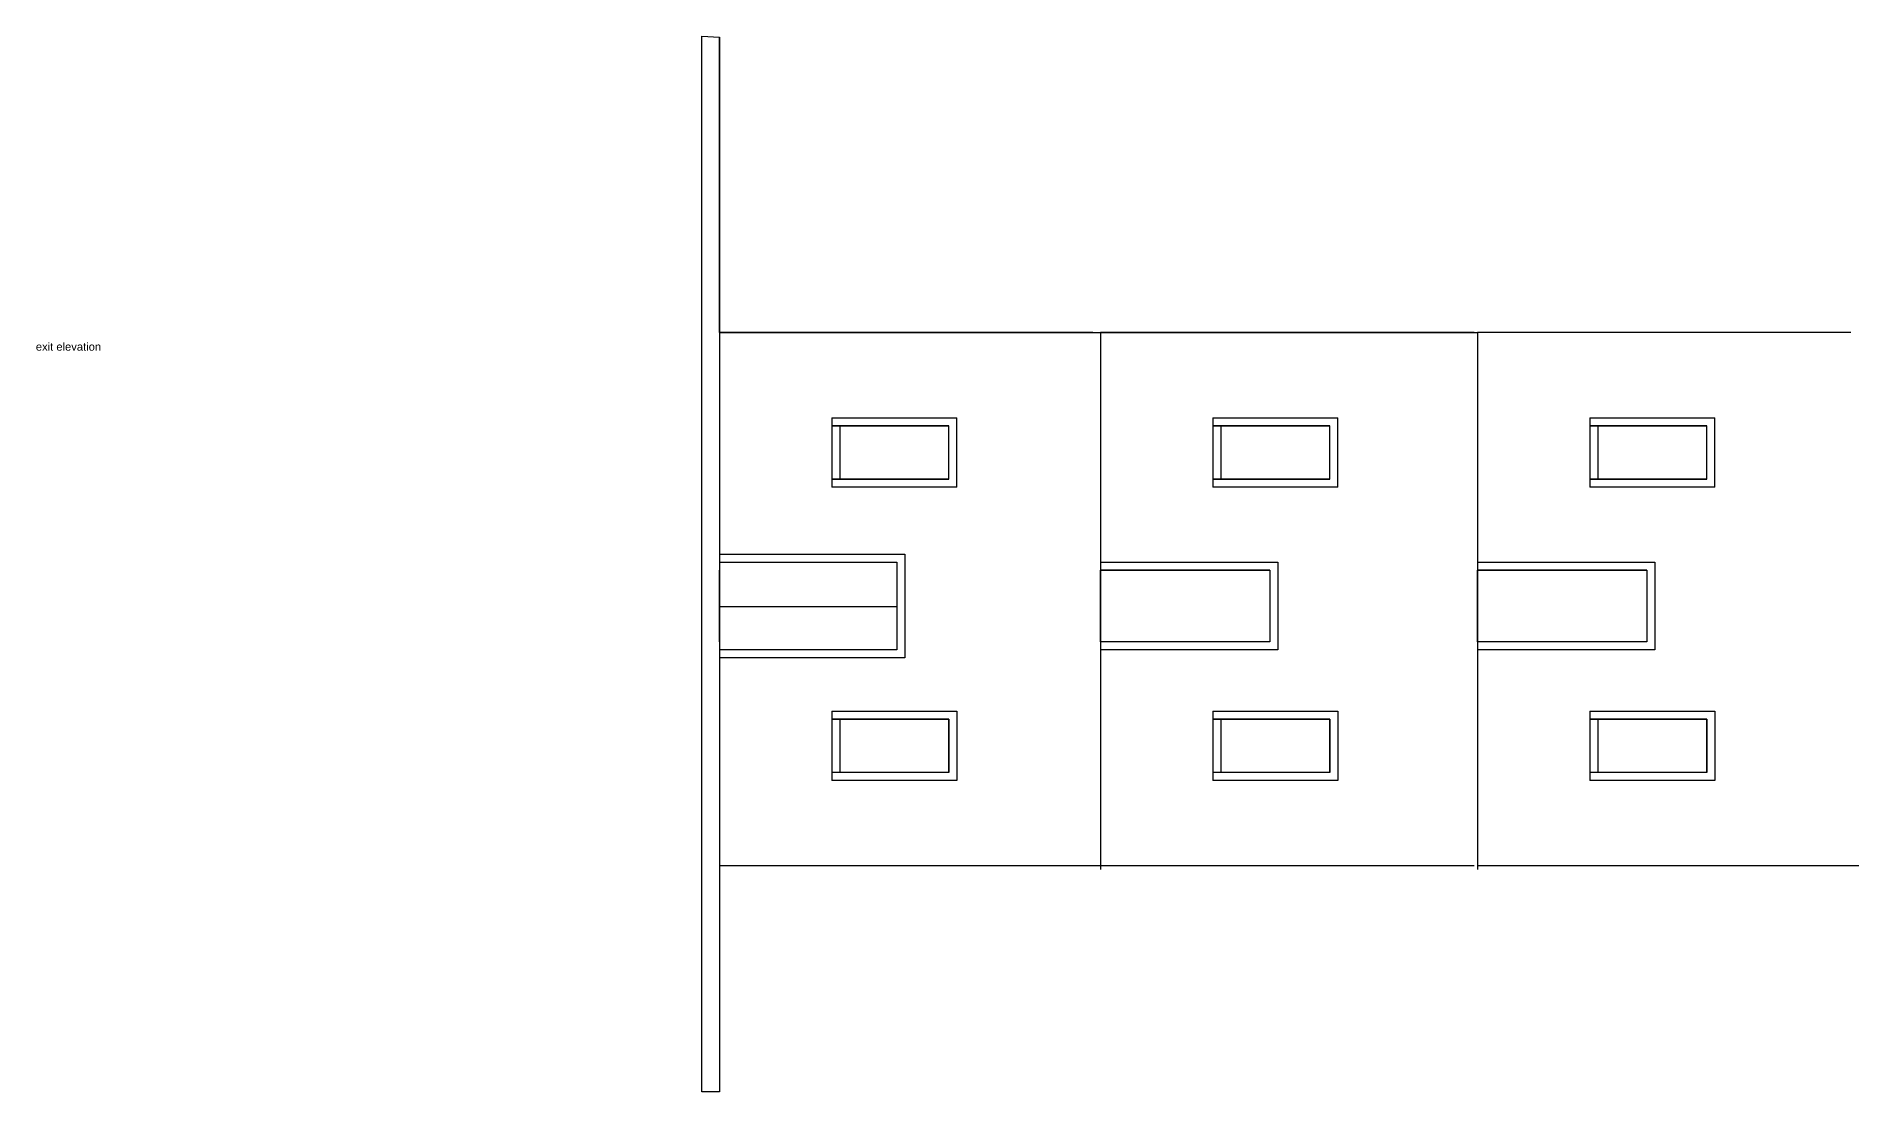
# Model space of a CAD drawing. Header units: millimetres. Extents: x -45491 to 454665, y -283075 to 218718.
# Drawn here: x -45491 to 22572, y 140557 to 180123 of the extents above; entities that cross this region are included whole.
import ezdxf

# ---------------------------------------------------------------- set-up
doc = ezdxf.new("R2010")
doc.units = ezdxf.units.MM
for name, color, linetype in [('A-DOOR', 3, 'Continuous'), ('A-TEXT', 7, 'Continuous'), ('A-WALL', 1, 'Continuous'), ('A-WINDOW', 4, 'Continuous')]:
    doc.layers.add(name, color=color, linetype=linetype)
doc.styles.get("Standard").update_dxf_attribs({"font": 'arial.ttf'})

msp = doc.modelspace()

# ---------------------------------------------------------------- linework, layer by layer
at = {"layer": 'A-DOOR'}
for p, q in [((-19878, 160704), (-12931, 160704)), ((-12931, 160704), (-12931, 156820)), ((-19878, 160404), (-13231, 160404)), ((-19878, 157420), (-19878, 160104)), ((-13231, 160404), (-13231, 157120)), ((-5587, 160404), (1060, 160404)), ((-5587, 160104), (760, 160104)), ((-5587, 157420), (-5587, 160104)), ((760, 160104), (760, 157420)), ((1060, 160404), (1060, 157120)), ((8543, 160404), (15190, 160404)), ((8543, 160104), (14890, 160104)), ((8543, 157420), (8543, 160104)), ((14890, 160104), (14890, 157420)), ((15190, 160404), (15190, 157120)), ((-19878, 158750), (-13231, 158750)), ((760, 157420), (-5587, 157420)), ((14890, 157420), (8543, 157420)), ((-13231, 157120), (-19878, 157120)), ((-12931, 156820), (-19878, 156820)), ((1060, 157120), (-5587, 157120)), ((15190, 157120), (8543, 157120))]:
    msp.add_line(p, q, dxfattribs=at)
at = {"layer": 'A-WALL'}
for p, q in [((-20539, 140557), (-20539, 180123)), ((-20539, 180123), (-19878, 180085)), ((-19878, 169018), (-19878, 180085)), ((-19878, 180085), (-19878, 140557)), ((-5878, 169018), (-19878, 169018)), ((-5878, 169018), (-19878, 169018)), ((-19878, 169018), (-19878, 148884)), ((-19878, 169018), (8543, 169018)), ((8413, 169018), (-5587, 169018)), ((8413, 169018), (-5587, 169018)), ((-5587, 169018), (-5587, 148884)), ((22543, 169018), (8543, 169018)), ((22543, 169018), (8543, 169018)), ((8543, 169018), (8543, 148884)), ((-11283, 165518), (-15669, 165518)), ((3008, 165518), (-1378, 165518)), ((17137, 165518), (12751, 165518)), ((-15669, 163518), (-11283, 163518)), ((-1378, 163518), (3008, 163518)), ((12751, 163518), (17137, 163518)), ((760, 160104), (-5587, 160104)), ((14890, 160104), (8543, 160104)), ((760, 157420), (-5587, 157420)), ((14890, 157420), (8543, 157420)), ((-11283, 154521), (-15669, 154521)), ((3008, 154521), (-1378, 154521)), ((17137, 154521), (12751, 154521)), ((-11283, 152518), (-15669, 152518)), ((3008, 152518), (-1378, 152518)), ((17137, 152518), (12751, 152518)), ((-5878, 149018), (-19878, 149018)), ((8413, 149018), (-19878, 149018)), ((8413, 149018), (-5587, 149018)), ((22543, 149018), (8543, 149018)), ((65317, 149018), (22543, 149018)), ((-19878, 140557), (-20539, 140557)), ((-19878, 140557), (-19878, 140557))]:
    msp.add_line(p, q, dxfattribs=at)
at = {"layer": 'A-WINDOW'}
for p, q in [((-15669, 165818), (-10983, 165818)), ((-15669, 165818), (-15669, 163218)), ((-15669, 165518), (-11283, 165518)), ((-15369, 165518), (-15369, 163518)), ((-11283, 163518), (-11283, 165518)), ((-10983, 163218), (-10983, 165818)), ((-1378, 165818), (3308, 165818)), ((-1378, 165818), (-1378, 163218)), ((-1378, 165518), (3008, 165518)), ((-1078, 165518), (-1078, 163518)), ((3008, 163518), (3008, 165518)), ((3308, 163218), (3308, 165818)), ((12751, 165818), (17437, 165818)), ((12751, 165818), (12751, 163218)), ((12751, 165518), (17137, 165518)), ((13051, 165518), (13051, 163518)), ((17137, 163518), (17137, 165518)), ((17437, 163218), (17437, 165818)), ((-12270, 163518), (-15669, 163518)), ((-11283, 163518), (-12270, 163518)), ((2021, 163518), (-1378, 163518)), ((3008, 163518), (2021, 163518)), ((16151, 163518), (12751, 163518)), ((17137, 163518), (16151, 163518)), ((-10983, 163218), (-15669, 163218)), ((-11283, 163218), (-12270, 163218)), ((3308, 163218), (-1378, 163218)), ((3008, 163218), (2021, 163218)), ((17437, 163218), (12751, 163218)), ((17137, 163218), (16151, 163218)), ((-15669, 154821), (-15669, 152218)), ((-15669, 154821), (-10983, 154821)), ((-15669, 154521), (-11283, 154521)), ((-15369, 154521), (-15369, 152518)), ((-11283, 152518), (-11283, 154521)), ((-11283, 154521), (-11283, 152518)), ((-10983, 154821), (-10983, 152218)), ((-1378, 154821), (-1378, 152218)), ((-1378, 154821), (3308, 154821)), ((-1378, 154521), (3008, 154521)), ((-1078, 154521), (-1078, 152518)), ((3008, 152518), (3008, 154521)), ((3008, 154521), (3008, 152518)), ((3308, 154821), (3308, 152218)), ((12751, 154821), (12751, 152218)), ((12751, 154821), (17437, 154821)), ((12751, 154521), (17137, 154521)), ((13051, 154521), (13051, 152518)), ((17137, 152518), (17137, 154521)), ((17137, 154521), (17137, 152518)), ((17437, 154821), (17437, 152218)), ((-11283, 152518), (-15669, 152518)), ((3008, 152518), (-1378, 152518)), ((17137, 152518), (12751, 152518)), ((-10983, 152218), (-15669, 152218)), ((3308, 152218), (-1378, 152218)), ((17437, 152218), (12751, 152218))]:
    msp.add_line(p, q, dxfattribs=at)

# ---------------------------------------------------------------- texts
at = {"layer": 'A-TEXT'}
msp.add_text('exit elevation', height=300, dxfattribs=at).set_placement((-45508, 168337))

doc.saveas('drawing.dxf')
